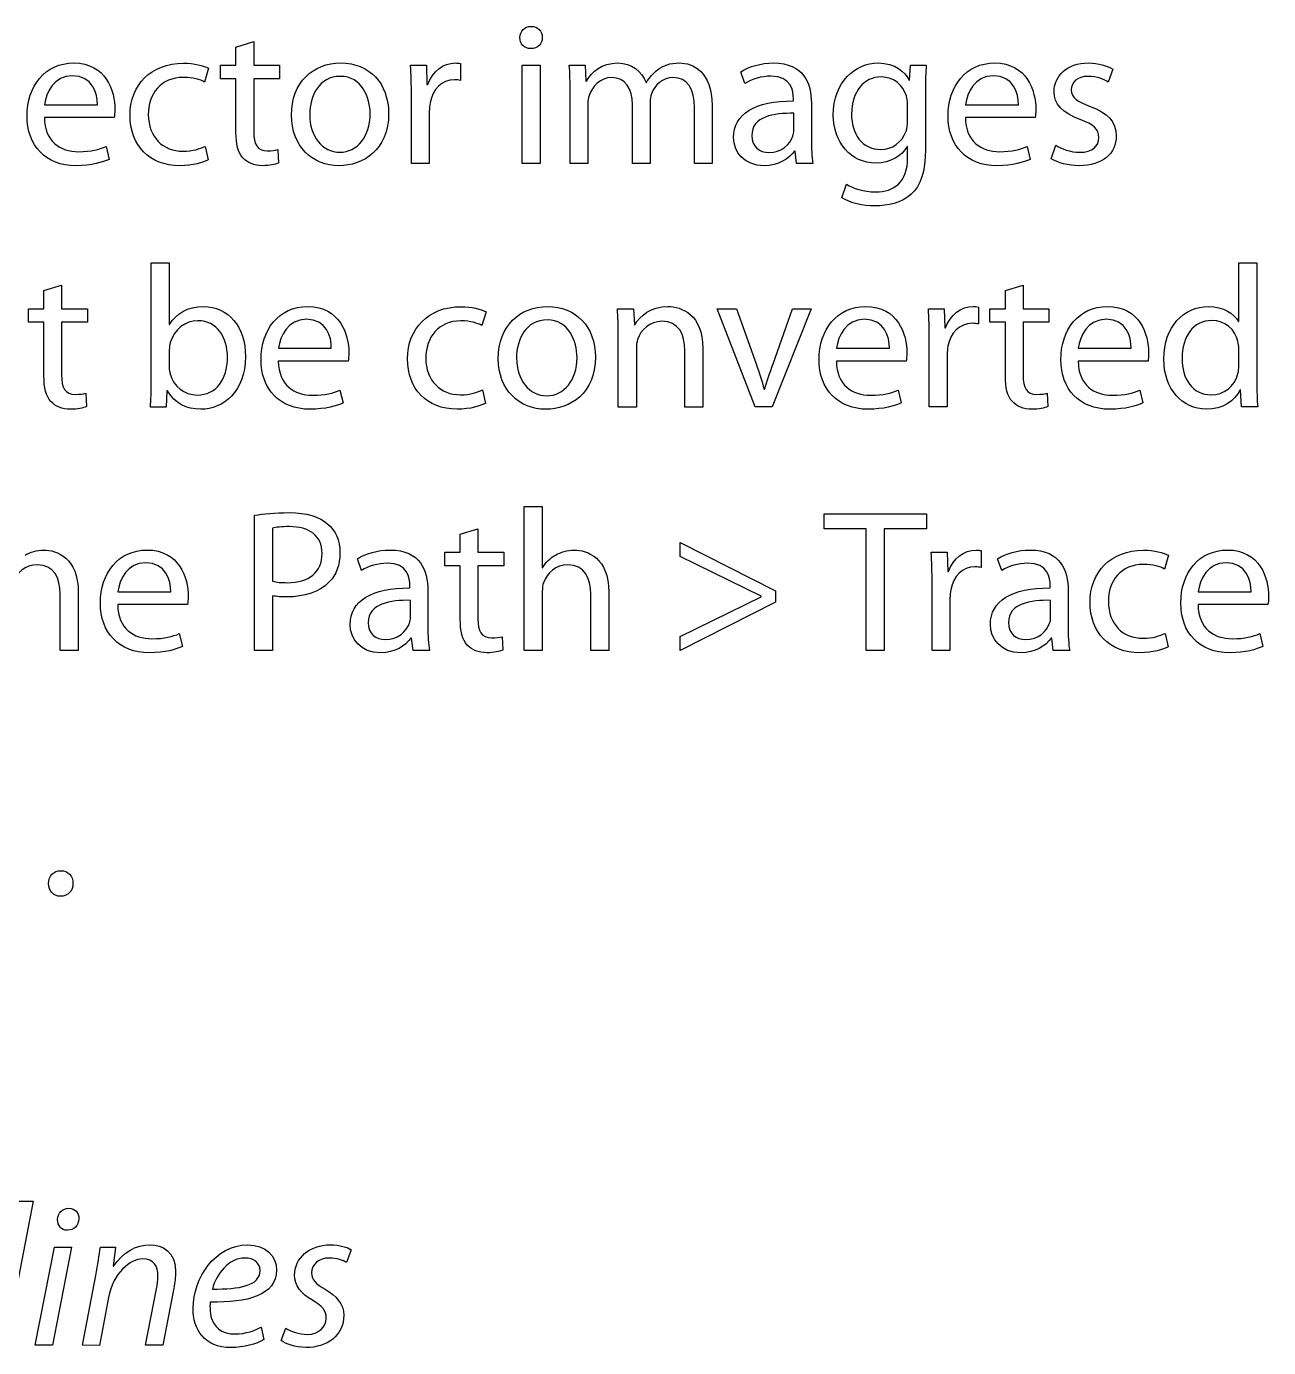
# Model space of a CAD drawing. Extents: x 0 to 808, y 79 to 394.
# Drawn here: x 783.61 to 807.87, y 309.15 to 334.94 of the extents above; entities that cross this region are included whole.
import ezdxf

# ---------------------------------------------------------------- set-up
doc = ezdxf.new("R2010")
doc.units = 0
doc.layers.add('Design_Template', color=7, linetype='CONTINUOUS')

msp = doc.modelspace()

# ---------------------------------------------------------------- linework, layer by layer
at = {"layer": 'Design_Template', "color": 7}
for points in [[(787.704938, 332.874948), (787.704938, 333.921206), (787.403851, 333.921206), (787.403851, 334.186661), (787.704938, 334.186661), (787.704938, 334.539564), (788.050143, 334.646539), (788.050143, 334.646539)], [(788.050143, 334.646539), (788.050143, 334.186661), (788.556062, 334.186661), (788.556062, 333.921206), (788.050143, 333.921206), (788.050143, 332.886834)], [(793.68515, 334.725496), (793.68515, 334.725496)], [(787.168939, 334.127231), (787.088439, 333.857813)], [(791.113444, 334.186378), (791.422266, 334.186378), (791.434012, 333.809986), (791.450914, 333.809986)], [(792.089472, 334.218074), (792.089472, 333.889226)], [(793.29153, 332.26791), (793.29153, 334.186378), (793.643897, 334.186378), (793.643897, 332.26791), (793.29153, 332.26791), (793.29153, 332.26791)], [(794.2137, 334.186661), (794.522523, 334.186661), (794.538852, 333.877623), (794.55117, 333.877623)], [(797.642832, 333.82923), (797.562905, 334.059028)], [(800.848799, 333.897434), (800.856534, 333.897434), (800.872863, 334.186661), (801.182258, 334.186661)], [(804.826248, 334.111383), (804.737727, 333.857813)], [(795.711117, 333.845927), (795.718851, 333.845927)], [(791.478989, 333.290678), (791.478989, 332.26791), (791.129773, 332.26791), (791.129773, 333.58783), (791.129773, 333.58783), (791.129773, 333.58783)], [(794.574948, 333.425953), (794.574948, 332.268476), (794.229743, 332.268476), (794.229743, 333.667353), (794.230029, 333.667353), (794.230029, 333.667353)], [(798.590212, 333.488496), (798.590212, 333.528116)], [(801.165356, 333.659712), (801.165356, 332.545534), (801.165356, 332.545534)], [(783.966984, 333.413784), (784.998302, 333.413784), (784.998302, 333.413784)], [(795.790757, 333.45397), (795.790757, 332.268759), (795.445552, 332.268759), (795.445552, 333.418312)], [(797.003415, 333.398219), (797.003415, 332.268476), (796.65821, 332.268476), (796.65821, 333.354636)], [(798.939428, 333.444914), (798.939428, 332.727788), (798.939428, 332.727788), (798.939428, 332.727788)], [(800.81614, 333.084653), (800.81614, 333.429349), (800.81614, 333.429349), (800.81614, 333.429349)], [(801.950304, 333.413784), (802.982194, 333.413784), (802.982194, 333.413784)], [(785.327464, 333.163893), (783.962687, 333.163893), (783.962687, 333.163893), (783.962687, 333.163893)], [(789.144486, 333.223324), (789.144486, 333.223324)], [(790.685447, 333.243417), (790.685447, 333.243417)], [(798.598234, 332.914286), (798.598234, 333.247096), (798.598234, 333.247096)], [(803.31107, 333.163893), (801.946293, 333.163893), (801.946293, 333.163893), (801.946293, 333.163893)], [(785.16675, 332.597041), (785.226624, 332.34715)], [(787.101331, 332.601286), (787.159772, 332.339226), (787.159772, 332.339226)], [(788.519679, 332.537893), (788.536009, 332.2764)], [(798.971227, 332.26791), (798.650086, 332.26791), (798.622011, 332.509593), (798.609693, 332.509593)], [(800.820151, 332.383091), (800.820151, 332.597324), (800.812989, 332.597324)], [(803.150357, 332.597041), (803.21023, 332.34715)], [(803.621325, 332.359602), (803.711279, 332.624775), (803.711279, 332.624775)], [(799.535874, 331.598328), (799.624395, 331.863783)], [(786.051678, 328.008734), (786.051678, 330.327933), (786.051678, 330.327933), (786.052538, 330.327933)], [(786.052538, 330.327933), (786.402326, 330.327933), (786.402326, 329.122912), (786.409488, 329.122912)], [(807.27878, 329.182625), (807.286514, 329.182625), (807.286514, 330.328216), (807.639454, 330.328216), (807.639454, 330.327933), (807.639454, 330.327933), (807.638595, 330.327933)], [(807.638595, 330.327933), (807.638595, 328.009017)], [(783.954952, 328.120237), (783.954952, 329.166494), (783.653291, 329.166494), (783.653291, 329.43195), (783.954952, 329.43195), (783.954952, 329.784853), (784.300157, 329.891828), (784.300157, 329.891828)], [(784.300157, 329.891828), (784.300157, 329.43195), (784.806075, 329.43195), (784.806075, 329.166494), (784.300157, 329.166494), (784.300157, 328.132123)], [(802.728662, 328.120237), (802.728662, 329.166494), (802.427575, 329.166494), (802.427575, 329.43195), (802.728662, 329.43195), (802.728662, 329.784853), (803.073867, 329.891828), (803.073867, 329.891828)], [(803.073867, 329.891828), (803.073867, 329.43195), (803.579786, 329.43195), (803.579786, 329.166494), (803.073867, 329.166494), (803.073867, 328.132123)], [(795.152486, 329.43195), (795.465319, 329.43195), (795.485373, 329.114988), (795.492535, 329.114988)], [(798.193155, 328.353713), (798.569586, 329.43195), (798.938855, 329.43195), (798.176253, 327.513481), (797.839356, 327.513481), (797.100818, 329.43195), (797.479254, 329.43195), (797.479254, 329.43195)], [(797.479254, 329.43195), (797.860269, 328.353713)], [(801.224657, 329.432233), (801.532906, 329.432233), (801.545225, 329.055841), (801.561554, 329.055841)], [(802.200112, 329.463929), (802.200112, 329.135081)], [(792.587369, 329.372802), (792.506869, 329.103385)], [(795.522328, 328.666713), (795.522328, 327.513198), (795.168815, 327.513198), (795.168815, 328.912642), (795.168815, 328.912642), (795.168242, 328.912642)], [(786.402613, 328.627376), (786.402613, 328.28268), (786.402613, 328.28268), (786.401753, 328.28268)], [(788.535149, 328.659072), (789.566467, 328.659072), (789.566467, 328.659072)], [(796.821216, 328.658789), (796.821216, 327.513198), (796.468276, 327.513198), (796.468276, 328.619169)], [(799.43131, 328.659072), (800.4632, 328.659072), (800.4632, 328.659072)], [(801.590202, 328.536532), (801.590202, 327.513764), (801.240986, 327.513764), (801.240986, 328.833684), (801.240986, 328.833684), (801.240986, 328.833684)], [(804.152454, 328.659072), (805.183772, 328.659072), (805.183772, 328.659072)], [(807.286228, 328.318338), (807.286228, 328.651148), (807.286228, 328.651148), (807.285369, 328.651148)], [(789.895916, 328.409465), (788.531138, 328.409465), (788.531138, 328.409465), (788.531138, 328.409465)], [(793.183242, 328.468895), (793.183242, 328.468895)], [(794.723916, 328.488988), (794.723916, 328.488988)], [(800.792649, 328.409465), (799.427872, 328.409465), (799.427872, 328.409465), (799.427872, 328.409465)], [(805.513507, 328.409465), (804.14873, 328.409465), (804.14873, 328.409465), (804.14873, 328.409465)], [(789.734629, 327.842612), (789.795076, 327.592722)], [(792.519474, 327.846857), (792.578202, 327.584798), (792.578202, 327.584798)], [(798.016972, 327.862139), (798.028717, 327.862139)], [(800.631936, 327.842612), (800.691809, 327.592722)], [(805.35222, 327.842612), (805.412094, 327.592722)], [(807.654924, 327.513481), (807.338367, 327.513481), (807.321465, 327.846574), (807.314303, 327.846574)], [(784.769693, 327.783182), (784.786022, 327.521688)], [(786.368809, 327.83016), (786.35649, 327.83016), (786.340161, 327.513198), (786.035349, 327.513198)], [(803.543976, 327.783182), (803.559733, 327.521688)], [(793.33135, 325.573505), (793.684863, 325.573505), (793.684863, 324.376408), (793.692598, 324.376408)], [(793.685723, 323.917096), (793.685723, 322.759619), (793.33221, 322.759619), (793.33221, 325.573505), (793.33221, 325.573505), (793.33135, 325.573505)], [(788.418266, 323.829365), (788.418266, 322.759053), (788.068478, 322.759053), (788.068478, 325.399176), (788.068478, 325.399176), (788.069624, 325.399176)], [(800.009421, 325.137399), (799.186945, 325.137399), (799.186945, 325.430872), (801.18942, 325.430872), (801.18942, 325.137399), (800.36236, 325.137399), (800.36236, 322.759053), (800.009421, 322.759053), (800.009421, 325.137399), (800.009421, 325.137399)], [(788.418839, 325.149851), (788.418839, 324.111235), (788.418839, 324.111235)], [(792.084315, 323.365809), (792.084315, 324.412066), (791.782655, 324.412066), (791.782655, 324.677521), (792.084315, 324.677521), (792.084315, 325.030425), (792.42952, 325.137399), (792.42952, 325.137399)], [(792.42952, 325.137399), (792.42952, 324.677521), (792.935439, 324.677521), (792.935439, 324.412066), (792.42952, 324.412066), (792.42952, 323.377695)], [(798.241856, 323.702864), (796.379754, 322.759336), (796.379754, 323.032999), (797.961109, 323.809838), (797.961109, 323.817762), (796.379754, 324.594602), (796.379754, 324.868265), (798.241856, 323.924737), (798.241856, 323.702864), (798.241856, 323.702864)], [(790.154891, 324.320656), (790.074391, 324.550454)], [(801.28052, 324.677804), (801.589342, 324.677804), (801.601661, 324.301412), (801.617417, 324.301412)], [(802.256548, 324.709501), (802.256548, 324.380653)], [(802.656183, 324.320656), (802.576256, 324.550454)], [(805.914289, 324.618657), (805.834361, 324.349239)], [(791.101698, 323.979922), (791.101698, 324.019542)], [(801.646638, 323.782104), (801.646638, 322.759336), (801.296849, 322.759336), (801.296849, 324.079256), (801.296849, 324.079256), (801.296849, 324.079256)], [(803.603564, 323.979922), (803.603564, 324.019542)], [(784.625022, 323.900965), (784.625022, 322.759336), (784.272082, 322.759336), (784.272082, 323.861628)], [(785.398797, 323.904927), (786.430115, 323.904927), (786.430115, 323.904927)], [(791.110579, 323.405712), (791.110579, 323.738522), (791.110579, 323.738522)], [(791.451487, 323.93634), (791.451487, 323.219214), (791.451487, 323.219214), (791.451487, 323.219214)], [(794.98461, 323.900965), (794.98461, 322.759336), (794.631671, 322.759336), (794.631671, 323.861628)], [(803.611585, 323.405712), (803.611585, 323.738522), (803.611585, 323.738522)], [(803.952779, 323.93634), (803.952779, 323.219214), (803.952779, 323.219214), (803.952779, 323.219214)], [(806.494691, 323.904927), (807.526009, 323.904927), (807.526009, 323.904927)], [(786.75985, 323.655319), (785.395073, 323.655319), (785.395073, 323.655319), (785.395073, 323.655319)], [(807.855172, 323.655319), (806.490967, 323.655319), (806.490967, 323.655319), (806.490967, 323.655319)], [(786.598563, 323.088467), (786.65901, 322.838576)], [(791.482713, 322.759336), (791.162145, 322.759336), (791.13407, 323.001019), (791.121752, 323.001019)], [(792.899056, 323.028754), (792.915386, 322.76726)], [(803.984578, 322.759336), (803.663437, 322.759336), (803.635362, 323.001019), (803.623044, 323.001019)], [(805.847253, 323.092712), (805.905694, 322.830652), (805.905694, 322.830652)], [(807.694458, 323.088467), (807.754905, 322.838576)], [(784.280103, 317.961042), (784.276093, 317.961042), (784.276093, 317.961042)], [(782.872068, 309.194216), (783.413796, 312.008668), (783.746683, 312.008668), (783.201803, 309.194216), (782.872068, 309.194216), (782.872068, 309.194216)], [(784.413315, 311.441815), (784.408732, 311.441815), (784.408732, 311.441532), (784.408732, 311.441532)], [(783.786503, 309.194216), (784.160356, 311.112118), (784.493242, 311.112118), (784.11939, 309.194216), (783.786503, 309.194216), (783.786503, 309.194216), (783.786503, 309.194216)], [(785.058175, 311.113533), (785.354679, 311.113533), (785.306551, 310.737141), (785.314859, 310.737141)], [(789.955503, 311.060895), (789.86383, 310.811005)], [(788.174761, 310.652241), (788.174761, 310.656769), (788.174761, 310.656769)], [(784.705235, 309.194216), (784.96593, 310.554605)], [(786.490561, 310.312073), (786.273985, 309.194216), (785.940525, 309.194216), (786.153091, 310.299903)], [(785.215165, 310.125008), (785.038981, 309.193367), (784.705235, 309.194216), (784.705235, 309.194216), (784.705235, 309.194216)], [(788.198825, 309.550515), (788.246953, 309.30487), (788.246953, 309.30487)], [(788.586715, 309.286191), (788.679534, 309.526743), (788.679534, 309.526743)]]:
    msp.add_lwpolyline(points, dxfattribs=at)
for points in [[(793.247699, 334.725496), (793.247699, 334.848602), (793.339945, 334.943691), (793.468573, 334.943691)], [(793.468573, 334.943691), (793.600639, 334.943691), (793.68515, 334.848602), (793.68515, 334.725496)], [(793.460265, 334.511547), (793.335934, 334.511547), (793.247699, 334.606636), (793.247699, 334.725496)], [(793.68515, 334.725496), (793.689161, 334.606636), (793.600639, 334.511547), (793.460265, 334.511547)], [(783.625789, 333.195306), (783.625789, 333.774328), (783.970994, 334.229961), (784.536787, 334.229961)], [(784.536787, 334.229961), (785.170761, 334.229961), (785.339782, 333.678956), (785.339782, 333.326336)], [(785.635713, 333.207475), (785.635713, 333.798383), (786.045376, 334.226565), (786.67935, 334.226565)], [(786.67935, 334.226565), (786.888478, 334.226565), (787.072683, 334.174775), (787.168939, 334.127231)], [(788.787536, 333.211437), (788.787536, 333.854134), (789.212668, 334.230244), (789.750385, 334.230244)], [(789.750385, 334.230244), (790.308157, 334.229961), (790.685447, 333.829513), (790.685447, 333.243417)], [(791.129773, 333.58783), (791.129773, 333.813948), (791.12519, 334.008087), (791.113444, 334.186378)], [(791.450914, 333.809986), (791.539436, 334.067518), (791.752002, 334.229961), (791.988632, 334.229961)], [(791.988632, 334.229961), (792.029025, 334.229961), (792.05624, 334.225999), (792.089472, 334.218074)], [(794.230029, 333.667353), (794.230029, 333.865737), (794.226019, 334.02818), (794.2137, 334.186661)], [(794.55117, 333.877623), (794.659745, 334.059877), (794.839939, 334.230244), (795.16108, 334.230244)], [(795.16108, 334.230244), (795.425785, 334.230244), (795.626606, 334.07148), (795.711117, 333.845927)], [(795.718851, 333.845927), (795.778725, 333.952902), (795.855501, 334.036104), (795.935428, 334.095535)], [(795.935428, 334.095535), (796.051738, 334.182982), (796.18008, 334.230527), (796.364571, 334.230527)], [(796.364571, 334.230527), (796.621255, 334.230527), (797.003415, 334.064122), (797.003415, 333.398219)], [(797.562905, 334.059028), (797.723619, 334.16204), (797.956238, 334.229678), (798.20089, 334.229678)], [(798.20089, 334.229678), (798.794471, 334.229678), (798.939428, 333.82923), (798.939428, 333.444914)], [(799.368285, 333.21172), (799.368285, 333.861775), (799.797427, 334.230527), (800.242899, 334.230527)], [(800.242899, 334.230527), (800.58037, 334.230527), (800.764861, 334.056197), (800.848799, 333.897434)], [(801.182258, 334.186661), (801.17395, 334.04799), (801.165356, 333.893472), (801.165356, 333.659712)], [(801.609396, 333.195306), (801.609396, 333.774328), (801.954028, 334.229961), (802.520393, 334.229961)], [(802.520393, 334.229961), (803.154367, 334.229961), (803.322816, 333.678956), (803.322816, 333.326336)], [(803.678048, 333.667353), (803.678048, 333.976674), (803.931007, 334.230244), (804.348404, 334.230244)], [(804.348404, 334.230244), (804.545787, 334.230244), (804.717673, 334.174775), (804.826248, 334.111383)], [(784.508712, 333.980636), (784.151762, 333.980636), (783.995058, 333.65575), (783.966984, 333.413784)], [(784.998302, 333.413784), (785.002885, 333.63594), (784.906056, 333.980636), (784.508712, 333.980636)], [(786.67935, 333.94894), (786.233878, 333.94894), (785.993237, 333.624054), (785.993237, 333.223607)], [(787.088439, 333.857813), (787.004501, 333.905358), (786.871863, 333.94894), (786.67935, 333.94894)], [(789.744083, 333.96875), (789.326686, 333.96875), (789.144486, 333.58783), (789.144486, 333.223324)], [(790.325345, 333.231814), (790.325345, 333.5567), (790.16148, 333.96875), (789.744083, 333.96875)], [(791.968578, 333.901113), (791.720203, 333.901113), (791.543446, 333.714614), (791.495318, 333.453121)], [(792.089472, 333.889226), (792.053089, 333.896868), (792.016707, 333.901113), (791.968578, 333.901113)], [(795.040473, 333.945261), (794.8196, 333.945261), (794.658886, 333.770932), (794.603596, 333.596603)], [(795.445552, 333.418312), (795.445552, 333.723387), (795.308903, 333.945261), (795.040473, 333.945261)], [(796.236229, 333.945261), (796.035982, 333.945261), (795.879852, 333.798666), (795.818832, 333.628299)], [(796.65821, 333.354636), (796.65821, 333.723387), (796.520988, 333.945261), (796.236229, 333.945261)], [(798.148751, 333.972146), (797.967984, 333.972146), (797.779482, 333.916678), (797.642832, 333.82923)], [(798.590212, 333.528116), (798.590212, 333.68688), (798.546095, 333.972146), (798.148751, 333.972146)], [(800.302487, 333.956581), (799.96559, 333.956581), (799.724376, 333.675277), (799.724376, 333.231531)], [(800.79666, 333.58783), (800.732203, 333.790176), (800.56003, 333.956581), (800.302487, 333.956581)], [(802.492605, 333.980636), (802.135081, 333.980636), (801.978951, 333.65575), (801.950304, 333.413784)], [(802.982194, 333.413784), (802.986205, 333.63594), (802.889949, 333.980636), (802.492605, 333.980636)], [(804.340383, 333.96875), (804.131541, 333.96875), (804.014658, 333.849889), (804.014658, 333.707256)], [(804.737727, 333.857813), (804.661524, 333.905358), (804.52115, 333.96875), (804.340383, 333.96875)], [(794.603596, 333.596603), (794.583542, 333.545096), (794.574948, 333.485666), (794.574948, 333.425953)], [(795.818832, 333.628299), (795.802503, 333.580755), (795.790757, 333.517079), (795.790757, 333.45397)], [(800.81614, 333.429349), (800.81614, 333.488779), (800.81213, 333.540285), (800.79666, 333.58783)], [(804.191701, 333.124273), (803.843058, 333.247379), (803.678048, 333.437273), (803.678048, 333.667353)], [(804.014658, 333.707256), (804.014658, 333.548492), (804.130968, 333.477459), (804.383927, 333.38237)], [(785.339782, 333.326336), (785.339782, 333.25502), (785.332048, 333.199551), (785.327464, 333.163893)], [(791.495318, 333.453121), (791.488156, 333.405577), (791.478989, 333.350108), (791.478989, 333.290678)], [(797.422531, 332.775049), (797.422531, 333.238889), (797.839929, 333.492458), (798.590212, 333.488496)], [(798.598234, 333.247096), (798.212636, 333.25502), (797.775758, 333.187665), (797.775758, 332.814952)], [(803.322816, 333.326336), (803.322816, 333.25502), (803.315654, 333.199551), (803.31107, 333.163893)], [(804.383927, 333.38237), (804.721398, 333.255586), (804.89357, 333.088898), (804.89357, 332.803349)], [(784.580904, 332.224045), (783.98274, 332.224045), (783.625789, 332.616568), (783.625789, 333.195306)], [(783.962687, 333.163893), (783.970994, 332.692129), (784.276093, 332.497707), (784.629033, 332.497707)], [(786.602574, 332.224328), (786.016155, 332.224328), (785.635713, 332.620813), (785.635713, 333.207475)], [(785.993237, 333.223607), (785.993237, 332.779577), (786.282579, 332.506197), (786.667604, 332.506197)], [(789.718586, 332.224328), (789.193187, 332.224328), (788.787536, 332.604965), (788.787536, 333.211437)], [(789.144486, 333.223324), (789.144486, 332.803066), (789.389424, 332.486387), (789.734916, 332.486387)], [(790.685447, 333.243417), (790.685447, 332.533648), (790.188696, 332.224328), (789.718586, 332.224328)], [(789.734916, 332.486387), (790.072386, 332.486387), (790.325345, 332.799387), (790.325345, 333.231814)], [(800.194771, 332.276117), (799.71349, 332.276117), (799.368285, 332.680526), (799.368285, 333.21172)], [(799.724376, 333.231531), (799.724376, 332.854855), (799.917461, 332.541572), (800.298476, 332.541572)], [(800.788066, 332.898438), (800.808119, 332.957868), (800.81614, 333.025222), (800.81614, 333.084653)], [(802.564511, 332.224045), (801.966346, 332.224045), (801.609396, 332.616568), (801.609396, 333.195306)], [(801.946293, 333.163893), (801.954028, 332.692129), (802.259699, 332.497707), (802.612639, 332.497707)], [(804.553235, 332.771653), (804.553235, 332.938058), (804.452968, 333.029184), (804.191701, 333.124273)], [(787.841588, 332.375167), (787.741321, 332.47818), (787.704938, 332.64883), (787.704938, 332.874948)], [(788.050143, 332.886834), (788.050143, 332.64883), (788.118325, 332.514121), (788.314848, 332.514121)], [(798.016112, 332.224045), (797.622779, 332.224045), (797.422531, 332.497707), (797.422531, 332.775049)], [(797.775758, 332.814952), (797.775758, 332.589117), (797.927877, 332.482142), (798.108644, 332.482142)], [(798.108644, 332.482142), (798.362177, 332.482142), (798.521458, 332.640623), (798.578753, 332.803066)], [(798.578753, 332.803066), (798.590499, 332.839007), (798.598234, 332.878627), (798.598234, 332.914286)], [(800.298476, 332.541572), (800.515053, 332.541572), (800.71129, 332.676281), (800.788066, 332.898438)], [(804.89357, 332.803349), (804.89357, 332.466577), (804.628292, 332.224611), (804.166778, 332.224611)], [(804.176804, 332.486104), (804.433488, 332.486104), (804.553235, 332.612889), (804.553235, 332.771653)], [(784.629033, 332.497707), (784.881992, 332.497707), (785.034111, 332.541289), (785.16675, 332.597041)], [(786.667604, 332.506197), (786.868425, 332.506197), (787.000491, 332.557704), (787.101331, 332.601286)], [(788.314848, 332.514121), (788.411105, 332.514121), (788.467541, 332.522045), (788.519679, 332.537893)], [(798.609693, 332.509593), (798.501118, 332.359036), (798.293136, 332.224045), (798.016112, 332.224045)], [(798.939428, 332.727788), (798.939428, 332.5611), (798.947163, 332.398657), (798.971227, 332.26791)], [(800.812989, 332.597324), (800.704414, 332.41875), (800.495859, 332.276117), (800.194771, 332.276117)], [(801.165356, 332.545534), (801.165356, 332.105467), (801.076835, 331.836049), (800.888333, 331.669361)], [(802.612639, 332.497707), (802.865598, 332.497707), (803.017718, 332.541289), (803.150357, 332.597041)], [(803.711279, 332.624775), (803.81527, 332.557421), (804.000048, 332.486104), (804.176804, 332.486104)], [(785.226624, 332.34715), (785.102293, 332.291682), (784.889727, 332.224045), (784.580904, 332.224045)], [(787.159772, 332.339226), (787.068099, 332.291682), (786.863268, 332.224328), (786.602574, 332.224328)], [(788.222603, 332.224611), (788.058165, 332.224611), (787.926099, 332.280079), (787.841588, 332.375167)], [(788.536009, 332.2764), (788.4684, 332.248383), (788.359825, 332.224611), (788.222603, 332.224611)], [(800.193912, 331.713226), (800.555446, 331.713226), (800.820151, 331.899442), (800.820151, 332.383091)], [(803.21023, 332.34715), (803.085326, 332.291682), (802.873333, 332.224045), (802.564511, 332.224045)], [(804.166778, 332.224611), (803.954212, 332.224611), (803.757688, 332.280079), (803.621325, 332.359602)], [(799.624395, 331.863783), (799.75245, 331.784543), (799.953271, 331.713226), (800.193912, 331.713226)], [(800.182166, 331.439564), (799.949547, 331.439564), (799.692577, 331.495032), (799.535874, 331.598328)], [(800.888333, 331.669361), (800.699831, 331.495032), (800.427391, 331.439564), (800.182166, 331.439564)], [(786.409488, 329.122912), (786.534392, 329.336861), (786.758704, 329.475532), (787.071824, 329.475532)], [(787.071824, 329.475532), (787.553105, 329.475532), (787.8943, 329.07933), (787.889716, 328.496346)], [(788.193668, 328.440878), (788.193668, 329.019899), (788.538873, 329.475532), (789.104666, 329.475532)], [(789.104666, 329.475532), (789.739213, 329.475532), (789.908234, 328.924528), (789.908234, 328.571908)], [(791.05357, 328.453047), (791.05357, 329.043955), (791.463233, 329.472136), (792.09778, 329.472136)], [(792.09778, 329.472136), (792.306622, 329.472136), (792.49054, 329.420347), (792.587369, 329.372802)], [(792.826005, 328.457009), (792.826005, 329.09914), (793.251137, 329.475815), (793.788855, 329.475815)], [(793.788855, 329.475815), (794.346912, 329.476098), (794.723916, 329.075651), (794.723916, 328.488988)], [(795.168242, 328.912642), (795.168242, 329.111026), (795.164232, 329.273469), (795.152486, 329.43195)], [(795.492535, 329.114988), (795.588791, 329.297524), (795.813675, 329.475532), (796.134816, 329.475532)], [(796.134816, 329.475532), (796.403818, 329.475532), (796.821216, 329.316768), (796.821216, 328.658789)], [(799.090402, 328.440878), (799.090402, 329.019899), (799.435607, 329.475532), (800.001972, 329.475532)], [(800.001972, 329.475532), (800.635946, 329.475532), (800.804395, 328.924528), (800.804395, 328.571908)], [(801.240986, 328.833684), (801.240986, 329.059803), (801.236402, 329.253942), (801.224657, 329.432233)], [(801.561554, 329.055841), (801.650075, 329.313372), (801.862642, 329.475815), (802.099272, 329.475815)], [(802.099272, 329.475815), (802.139665, 329.475815), (802.167453, 329.471853), (802.200112, 329.463929)], [(803.811259, 328.440878), (803.811259, 329.019899), (804.156465, 329.475532), (804.722257, 329.475532)], [(804.722257, 329.475532), (805.356231, 329.475532), (805.525253, 328.924528), (805.525253, 328.571908)], [(805.821757, 328.445123), (805.817746, 329.083292), (806.219673, 329.475815), (806.692361, 329.475815)], [(806.692361, 329.475815), (806.989438, 329.475815), (807.190258, 329.337144), (807.27878, 329.182625)], [(786.960384, 329.19819), (786.718597, 329.19819), (786.494859, 329.035747), (786.422093, 328.770009)], [(787.538495, 328.484743), (787.538495, 328.869342), (787.337674, 329.19819), (786.960384, 329.19819)], [(789.076878, 329.226208), (788.719927, 329.226208), (788.563224, 328.901039), (788.535149, 328.659072)], [(789.566467, 328.659072), (789.570478, 328.881229), (789.474221, 329.226208), (789.076878, 329.226208)], [(792.09778, 329.194511), (791.651735, 329.194511), (791.41138, 328.869625), (791.41138, 328.469178)], [(792.506869, 329.103385), (792.422931, 329.150929), (792.290292, 329.194511), (792.09778, 329.194511)], [(793.782266, 329.214039), (793.364868, 329.214039), (793.183242, 328.833684), (793.183242, 328.468895)], [(794.364101, 328.477102), (794.364101, 328.801988), (794.199663, 329.214039), (793.782266, 329.214039)], [(796.01908, 329.186021), (795.786747, 329.186021), (795.606266, 329.023578), (795.546392, 328.829156)], [(796.468276, 328.619169), (796.468276, 328.92849), (796.351966, 329.186021), (796.01908, 329.186021)], [(799.973611, 329.226208), (799.61666, 329.226208), (799.459957, 328.901039), (799.43131, 328.659072)], [(800.4632, 328.659072), (800.467784, 328.881229), (800.370955, 329.226208), (799.973611, 329.226208)], [(802.079791, 329.146967), (801.830843, 329.146967), (801.654086, 328.960469), (801.605958, 328.698975)], [(802.200112, 329.135081), (802.163729, 329.142722), (802.127919, 329.146967), (802.079791, 329.146967)], [(804.694182, 329.226208), (804.337232, 329.226208), (804.180529, 328.901039), (804.152454, 328.659072)], [(805.183772, 328.659072), (805.188355, 328.881229), (805.092099, 329.226208), (804.694182, 329.226208)], [(806.759396, 329.202152), (806.394711, 329.202152), (806.177561, 328.885191), (806.177561, 328.460971)], [(807.269039, 328.797743), (807.2169, 329.019899), (807.024388, 329.202152), (806.759396, 329.202152)], [(786.422093, 328.770009), (786.414358, 328.730389), (786.402613, 328.682561), (786.402613, 328.627376)], [(795.546392, 328.829156), (795.52949, 328.785574), (795.522328, 328.726144), (795.522328, 328.666713)], [(801.605958, 328.698975), (801.598796, 328.651431), (801.590202, 328.595963), (801.590202, 328.536532)], [(807.285369, 328.651148), (807.285369, 328.694447), (807.281358, 328.754161), (807.269039, 328.797743)], [(786.948065, 327.747524), (787.316762, 327.747524), (787.538495, 328.044959), (787.538495, 328.484743)], [(787.889716, 328.496346), (787.889716, 327.810633), (787.452838, 327.469616), (787.018539, 327.469616)], [(789.148783, 327.469616), (788.551192, 327.469616), (788.193668, 327.862139), (788.193668, 328.440878)], [(788.531138, 328.409465), (788.538873, 327.937701), (788.843972, 327.743279), (789.196912, 327.743279)], [(789.908234, 328.571908), (789.908234, 328.500591), (789.899927, 328.445123), (789.895916, 328.409465)], [(792.020431, 327.469899), (791.434585, 327.469899), (791.05357, 327.866384), (791.05357, 328.453047)], [(791.41138, 328.469178), (791.41138, 328.025148), (791.700722, 327.751769), (792.085748, 327.751769)], [(793.757056, 327.469899), (793.231656, 327.469899), (792.826005, 327.850536), (792.826005, 328.457009)], [(793.183242, 328.468895), (793.183242, 328.048638), (793.427893, 327.731676), (793.773671, 327.731676)], [(794.723916, 328.488988), (794.723916, 327.77922), (794.226592, 327.469899), (793.757056, 327.469899)], [(793.773671, 327.731676), (794.111141, 327.731676), (794.364101, 328.044676), (794.364101, 328.477102)], [(797.860269, 328.353713), (797.924726, 328.179384), (797.976578, 328.02062), (798.016972, 327.862139)], [(798.028717, 327.862139), (798.072835, 328.020903), (798.128984, 328.179384), (798.193155, 328.353713)], [(800.045517, 327.469616), (799.447925, 327.469616), (799.090402, 327.862139), (799.090402, 328.440878)], [(799.427872, 328.409465), (799.435607, 327.937701), (799.741278, 327.743279), (800.094218, 327.743279)], [(800.804395, 328.571908), (800.804395, 328.500591), (800.797233, 328.445123), (800.792649, 328.409465)], [(804.766374, 327.469616), (804.16821, 327.469616), (803.811259, 327.862139), (803.811259, 328.440878)], [(804.14873, 328.409465), (804.156465, 327.937701), (804.462136, 327.743279), (804.814503, 327.743279)], [(805.525253, 328.571908), (805.525253, 328.500591), (805.517518, 328.445123), (805.513507, 328.409465)], [(806.651967, 327.469899), (806.182431, 327.469899), (805.821757, 327.862422), (805.821757, 328.445123)], [(806.177561, 328.460971), (806.177561, 328.07241), (806.370647, 327.751486), (806.752234, 327.751486)], [(784.091601, 327.620456), (783.991334, 327.723469), (783.954952, 327.894119), (783.954952, 328.120237)], [(784.300157, 328.132123), (784.300157, 327.894119), (784.367765, 327.75941), (784.564862, 327.75941)], [(786.401753, 328.28268), (786.401753, 328.239098), (786.408915, 328.195232), (786.418083, 328.155895)], [(786.418083, 328.155895), (786.485691, 327.914212), (786.690522, 327.747524), (786.948065, 327.747524)], [(802.865885, 327.620456), (802.765045, 327.723469), (802.728662, 327.894119), (802.728662, 328.120237)], [(803.073867, 328.132123), (803.073867, 327.894119), (803.142049, 327.75941), (803.338572, 327.75941)], [(806.752234, 327.751486), (806.988292, 327.751486), (807.205441, 327.906005), (807.269899, 328.167781)], [(807.269899, 328.167781), (807.282217, 328.215326), (807.286228, 328.26287), (807.286228, 328.318338)], [(786.035349, 327.513198), (786.043657, 327.643945), (786.051678, 327.838084), (786.051678, 328.008734)], [(789.196912, 327.743279), (789.449871, 327.743279), (789.602563, 327.786861), (789.734629, 327.842612)], [(792.085748, 327.751769), (792.285995, 327.751769), (792.418634, 327.803275), (792.519474, 327.846857)], [(800.094218, 327.743279), (800.346604, 327.743279), (800.499297, 327.786861), (800.631936, 327.842612)], [(804.814503, 327.743279), (805.067462, 327.743279), (805.219581, 327.786861), (805.35222, 327.842612)], [(807.314303, 327.846574), (807.205728, 327.632342), (806.969098, 327.469899), (806.651967, 327.469899)], [(807.638595, 328.009017), (807.638595, 327.838367), (807.642606, 327.644228), (807.654924, 327.513481)], [(784.473189, 327.469899), (784.308178, 327.469899), (784.176112, 327.525367), (784.091601, 327.620456)], [(784.564862, 327.75941), (784.661691, 327.75941), (784.717554, 327.767334), (784.769693, 327.783182)], [(787.018539, 327.469616), (786.738078, 327.469616), (786.513193, 327.576591), (786.368809, 327.83016)], [(789.795076, 327.592722), (789.670172, 327.537254), (789.458179, 327.469616), (789.148783, 327.469616)], [(792.578202, 327.584798), (792.485956, 327.537254), (792.281698, 327.469899), (792.020431, 327.469899)], [(800.691809, 327.592722), (800.566905, 327.537254), (800.354912, 327.469616), (800.045517, 327.469616)], [(803.246899, 327.469899), (803.082461, 327.469899), (802.949823, 327.525367), (802.865885, 327.620456)], [(803.338572, 327.75941), (803.435401, 327.75941), (803.491264, 327.767334), (803.543976, 327.783182)], [(805.412094, 327.592722), (805.287763, 327.537254), (805.075197, 327.469616), (804.766374, 327.469616)], [(784.786022, 327.521688), (784.718413, 327.493671), (784.609839, 327.469899), (784.473189, 327.469899)], [(803.559733, 327.521688), (803.492124, 327.493671), (803.383549, 327.469899), (803.246899, 327.469899)], [(788.069624, 325.399176), (788.238072, 325.42691), (788.458946, 325.450682), (788.73998, 325.450682)], [(788.73998, 325.450682), (789.084612, 325.450682), (789.338145, 325.371725), (789.497999, 325.228809)], [(788.747142, 325.177868), (788.595023, 325.177868), (788.478427, 325.165982), (788.418839, 325.149851)], [(789.3857, 324.654315), (789.3857, 325.007218), (789.132741, 325.177868), (788.747142, 325.177868)], [(789.497999, 325.228809), (789.646967, 325.102024), (789.734629, 324.907602), (789.734629, 324.66988)], [(783.585969, 324.622336), (783.68996, 324.681766), (783.814864, 324.721387), (783.94693, 324.721387)], [(783.94693, 324.721387), (784.208198, 324.721387), (784.625022, 324.562623), (784.625022, 323.900965)], [(785.057602, 323.686733), (785.057602, 324.265754), (785.402807, 324.721387), (785.9686, 324.721387)], [(785.9686, 324.721387), (786.603147, 324.721387), (786.772168, 324.170382), (786.772168, 323.817762)], [(788.708181, 324.083501), (789.129589, 324.083501), (789.3857, 324.285564), (789.3857, 324.654315)], [(789.734629, 324.66988), (789.734629, 324.428197), (789.662437, 324.237737), (789.525787, 324.098783)], [(790.074391, 324.550454), (790.235391, 324.653466), (790.467724, 324.721104), (790.712949, 324.721104)], [(790.712949, 324.721104), (791.307103, 324.721104), (791.451487, 324.320656), (791.451487, 323.93634)], [(793.692598, 324.376408), (793.747888, 324.475741), (793.836983, 324.562623), (793.944985, 324.622336)], [(793.944985, 324.622336), (794.048976, 324.681766), (794.174453, 324.721387), (794.306519, 324.721387)], [(794.306519, 324.721387), (794.567213, 324.721387), (794.98461, 324.562623), (794.98461, 323.900965)], [(801.296849, 324.079256), (801.296849, 324.305374), (801.292265, 324.499513), (801.28052, 324.677804)], [(801.617417, 324.301412), (801.706511, 324.558944), (801.919078, 324.721387), (802.155135, 324.721387)], [(802.155135, 324.721387), (802.196101, 324.721387), (802.223316, 324.717425), (802.256548, 324.709501)], [(802.576256, 324.550454), (802.73697, 324.653466), (802.969589, 324.721104), (803.214241, 324.721104)], [(803.214241, 324.721104), (803.807822, 324.721104), (803.952779, 324.320656), (803.952779, 323.93634)], [(804.381063, 323.698902), (804.381063, 324.289809), (804.790725, 324.717991), (805.424699, 324.717991)], [(805.424699, 324.717991), (805.633827, 324.717991), (805.818032, 324.666201), (805.914289, 324.618657)], [(806.153497, 323.686733), (806.153497, 324.265754), (806.498129, 324.721387), (807.064495, 324.721387)], [(807.064495, 324.721387), (807.699042, 324.721387), (807.86749, 324.170382), (807.86749, 323.817762)], [(783.822886, 324.432442), (783.594563, 324.432442), (783.413796, 324.273678), (783.350198, 324.083784)], [(784.272082, 323.861628), (784.272082, 324.170665), (784.156345, 324.432442), (783.822886, 324.432442)], [(785.940525, 324.471779), (785.583575, 324.471779), (785.426872, 324.146893), (785.398797, 323.904927)], [(786.430115, 323.904927), (786.434698, 324.127083), (786.337869, 324.471779), (785.940525, 324.471779)], [(790.660237, 324.463572), (790.480043, 324.463572), (790.291541, 324.408104), (790.154891, 324.320656)], [(791.101698, 324.019542), (791.101698, 324.178306), (791.058154, 324.463572), (790.660237, 324.463572)], [(794.182474, 324.432442), (793.953579, 324.432442), (793.772812, 324.273678), (793.709787, 324.083784)], [(794.631671, 323.861628), (794.631671, 324.170665), (794.515361, 324.432442), (794.182474, 324.432442)], [(802.136227, 324.392539), (801.887279, 324.392539), (801.710522, 324.206041), (801.662394, 323.944547)], [(802.256548, 324.380653), (802.220165, 324.388294), (802.184355, 324.392539), (802.136227, 324.392539)], [(803.162102, 324.463572), (802.981335, 324.463572), (802.792833, 324.408104), (802.656183, 324.320656)], [(803.603564, 324.019542), (803.603564, 324.178306), (803.559446, 324.463572), (803.162102, 324.463572)], [(805.424699, 324.440366), (804.979227, 324.440366), (804.738586, 324.11548), (804.738586, 323.715033)], [(805.834361, 324.349239), (805.750424, 324.396784), (805.617212, 324.440366), (805.424699, 324.440366)], [(807.03642, 324.471779), (806.679469, 324.471779), (806.522766, 324.146893), (806.494691, 323.904927)], [(807.526009, 323.904927), (807.530593, 324.127083), (807.433764, 324.471779), (807.03642, 324.471779)], [(788.418839, 324.111235), (788.495042, 324.091708), (788.591872, 324.083501), (788.708181, 324.083501)], [(789.525787, 324.098783), (789.34101, 323.904361), (789.040781, 323.805593), (788.698728, 323.805593)], [(789.93459, 323.266475), (789.93459, 323.730315), (790.351988, 323.983884), (791.101698, 323.979922)], [(793.709787, 324.083784), (793.689733, 324.03624), (793.685723, 323.98445), (793.685723, 323.917096)], [(802.435882, 323.266475), (802.435882, 323.730315), (802.85328, 323.983884), (803.603564, 323.979922)], [(786.772168, 323.817762), (786.772168, 323.746446), (786.763861, 323.690978), (786.75985, 323.655319)], [(788.698728, 323.805593), (788.594736, 323.805593), (788.49848, 323.809555), (788.418266, 323.829365)], [(791.110579, 323.738522), (790.724981, 323.746446), (790.28753, 323.679091), (790.28753, 323.306378)], [(801.662394, 323.944547), (801.654659, 323.897003), (801.646638, 323.841534), (801.646638, 323.782104)], [(803.611585, 323.738522), (803.225987, 323.746446), (802.789109, 323.679091), (802.789109, 323.306378)], [(804.738586, 323.715033), (804.738586, 323.271003), (805.027928, 322.997623), (805.412954, 322.997623)], [(807.86749, 323.817762), (807.86749, 323.746446), (807.859182, 323.690978), (807.855172, 323.655319)], [(786.012717, 322.715471), (785.414553, 322.715471), (785.057602, 323.107994), (785.057602, 323.686733)], [(785.395073, 323.655319), (785.402807, 323.183555), (785.708479, 322.989133), (786.060846, 322.989133)], [(805.348496, 322.715754), (804.762077, 322.715754), (804.381063, 323.112239), (804.381063, 323.698902)], [(807.108612, 322.715471), (806.510448, 322.715471), (806.153497, 323.107994), (806.153497, 323.686733)], [(806.490967, 323.655319), (806.498129, 323.183555), (806.8038, 322.989133), (807.15674, 322.989133)], [(790.528171, 322.715471), (790.134838, 322.715471), (789.93459, 322.989133), (789.93459, 323.266475)], [(790.28753, 323.306378), (790.28753, 323.080543), (790.440223, 322.973568), (790.62099, 322.973568)], [(790.62099, 322.973568), (790.873376, 322.973568), (791.033803, 323.132049), (791.090526, 323.294492)], [(791.090526, 323.294492), (791.102844, 323.330433), (791.110579, 323.370054), (791.110579, 323.405712)], [(791.451487, 323.219214), (791.451487, 323.052526), (791.458649, 322.890083), (791.482713, 322.759336)], [(792.220965, 322.866028), (792.120698, 322.96904), (792.084315, 323.13969), (792.084315, 323.365809)], [(792.42952, 323.377695), (792.42952, 323.13969), (792.497129, 323.004981), (792.694225, 323.004981)], [(803.029463, 322.715471), (802.63613, 322.715471), (802.435882, 322.989133), (802.435882, 323.266475)], [(802.789109, 323.306378), (802.789109, 323.080543), (802.941228, 322.973568), (803.121995, 322.973568)], [(803.121995, 322.973568), (803.375528, 322.973568), (803.534809, 323.132049), (803.592104, 323.294492)], [(803.592104, 323.294492), (803.60385, 323.330433), (803.611585, 323.370054), (803.611585, 323.405712)], [(803.952779, 323.219214), (803.952779, 323.052526), (803.960514, 322.890083), (803.984578, 322.759336)], [(786.060846, 322.989133), (786.313805, 322.989133), (786.465924, 323.032716), (786.598563, 323.088467)], [(791.121752, 323.001019), (791.013177, 322.850463), (790.805195, 322.715471), (790.528171, 322.715471)], [(792.694225, 323.004981), (792.791054, 323.004981), (792.846918, 323.012905), (792.899056, 323.028754)], [(803.623044, 323.001019), (803.514469, 322.850463), (803.306487, 322.715471), (803.029463, 322.715471)], [(805.412954, 322.997623), (805.613774, 322.997623), (805.74584, 323.04913), (805.847253, 323.092712)], [(807.15674, 322.989133), (807.4097, 322.989133), (807.561819, 323.032716), (807.694458, 323.088467)], [(786.65901, 322.838576), (786.534106, 322.783108), (786.32154, 322.715471), (786.012717, 322.715471)], [(792.602552, 322.715471), (792.437542, 322.715471), (792.305476, 322.770939), (792.220965, 322.866028)], [(792.915386, 322.76726), (792.847777, 322.739243), (792.739202, 322.715471), (792.602552, 322.715471)], [(805.905694, 322.830652), (805.814022, 322.783108), (805.60919, 322.715754), (805.348496, 322.715754)], [(807.754905, 322.838576), (807.630001, 322.783108), (807.417435, 322.715471), (807.108612, 322.715471)], [(784.043473, 318.210933), (784.043473, 318.357811), (784.144313, 318.460823), (784.284114, 318.460823)], [(784.284114, 318.460823), (784.424488, 318.460823), (784.521317, 318.357811), (784.521317, 318.210933)], [(784.276093, 317.961042), (784.13887, 317.961042), (784.043473, 318.0683), (784.043473, 318.210933)], [(784.521317, 318.210933), (784.521317, 318.0683), (784.429071, 317.961042), (784.280103, 317.961042)], [(784.22023, 311.647841), (784.22424, 311.774625), (784.320497, 311.869714), (784.440817, 311.869714)], [(784.440817, 311.869714), (784.56171, 311.869714), (784.6382, 311.7817), (784.6382, 311.663406)], [(784.408732, 311.441532), (784.295573, 311.441532), (784.22023, 311.52898), (784.22023, 311.647841)], [(784.6382, 311.663406), (784.633616, 311.532942), (784.541943, 311.441815), (784.413315, 311.441815)], [(784.96593, 310.554605), (785.009474, 310.768554), (785.034111, 310.954769), (785.058175, 311.113533)], [(785.314859, 310.737141), (785.487318, 311.006276), (785.748012, 311.157116), (786.032771, 311.157116)], [(786.032771, 311.157116), (786.26539, 311.157116), (786.526371, 311.026086), (786.526371, 310.621393)], [(786.867279, 309.922662), (786.867279, 310.501684), (787.301005, 311.155701), (787.926385, 311.155701)], [(787.926385, 311.155701), (788.295081, 311.155701), (788.495902, 310.937506), (788.495902, 310.66441)], [(788.847696, 310.561397), (788.847696, 310.898169), (789.140762, 311.155984), (789.549851, 311.155984)], [(789.549851, 311.155984), (789.726608, 311.155984), (789.882738, 311.108439), (789.955503, 311.060895)], [(785.8775, 310.882038), (785.640297, 310.882038), (785.3034, 310.600734), (785.215165, 310.125008)], [(786.181739, 310.545549), (786.181739, 310.740254), (786.104963, 310.882038), (785.8775, 310.882038)], [(787.878257, 310.898452), (787.5617, 310.898452), (787.32421, 310.593376), (787.24371, 310.291696)], [(788.174761, 310.656769), (788.174761, 310.811288), (788.05444, 310.898452), (787.878257, 310.898452)], [(789.525787, 310.898452), (789.326113, 310.898452), (789.181155, 310.775346), (789.181155, 310.609507)], [(789.86383, 310.811005), (789.795649, 310.850908), (789.670745, 310.898452), (789.525787, 310.898452)], [(786.526371, 310.621393), (786.526371, 310.538191), (786.510615, 310.415085), (786.490561, 310.312073)], [(788.495902, 310.66441), (788.495902, 310.16095), (787.922374, 310.025958), (787.20389, 310.037561)], [(787.24371, 310.291696), (787.765671, 310.287451), (788.174761, 310.355655), (788.174761, 310.652241)], [(789.197484, 310.073502), (788.9726, 310.196608), (788.847696, 310.366975), (788.847696, 310.561397)], [(789.181155, 310.609507), (789.181155, 310.470836), (789.272828, 310.383389), (789.446433, 310.288017)], [(786.153091, 310.299903), (786.16942, 310.375465), (786.181739, 310.466591), (786.181739, 310.545549)], [(789.4662, 309.720882), (789.4662, 309.871156), (789.398019, 309.962565), (789.197484, 310.073502)], [(789.446433, 310.288017), (789.66301, 310.164629), (789.810546, 309.999073), (789.810546, 309.78484)], [(787.605817, 309.150068), (787.092164, 309.150068), (786.867279, 309.498726), (786.867279, 309.922662)], [(787.20389, 310.037561), (787.18756, 309.954641), (787.199306, 309.776067), (787.24371, 309.673338)], [(789.810546, 309.78484), (789.810546, 309.379865), (789.477659, 309.150634), (789.06857, 309.150634)], [(787.24371, 309.673338), (787.321059, 309.502405), (787.476329, 309.41524), (787.678009, 309.41524)], [(787.678009, 309.41524), (787.906905, 309.41524), (788.078505, 309.48684), (788.198825, 309.550515)], [(788.679534, 309.526743), (788.771779, 309.471275), (788.940228, 309.407882), (789.096931, 309.407882)], [(789.096931, 309.407882), (789.321243, 309.407882), (789.4662, 309.550515), (789.4662, 309.720882)], [(788.246953, 309.30487), (788.102569, 309.221384), (787.865938, 309.150068), (787.605817, 309.150068)], [(789.06857, 309.150634), (788.859728, 309.155162), (788.675237, 309.217988), (788.586715, 309.286191)]]:
    msp.add_open_spline(points, degree=3, dxfattribs=at)

doc.saveas('drawing.dxf')
